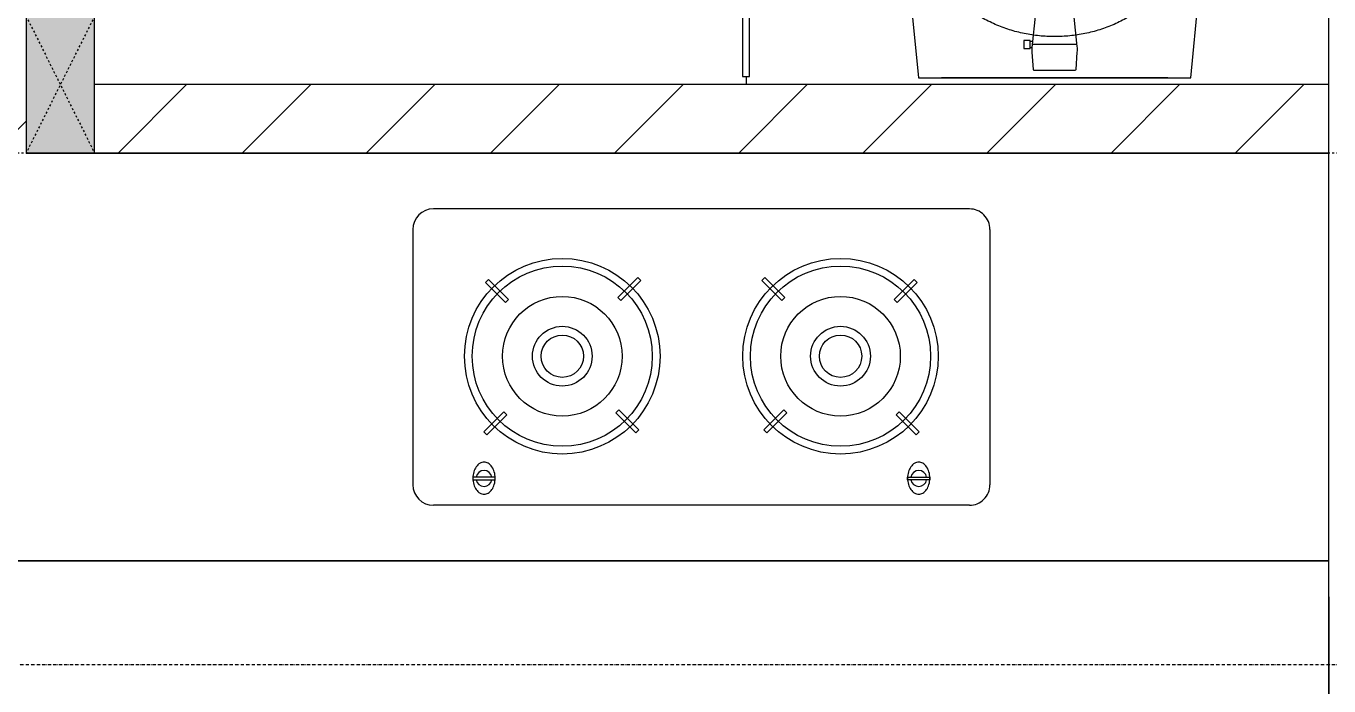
# Model space of a CAD drawing. Header units: millimetres. Extents: x 962 to 239635, y -15958 to 82755.
# Drawn here: x 101703 to 103604, y 47660 to 48622 of the extents above; entities that cross this region are included whole.
import ezdxf

# ---------------------------------------------------------------- set-up
doc = ezdxf.new("R2010")
doc.units = ezdxf.units.MM
for name, pattern in [('Dash', [6, 3, -3]), ('Dash Dot 3_16_', [7.937500000000002, 4.762500000000001, -1.5875, 0, -1.5875]), ('Grid Line', [22.225, 12.7, -3.175, 3.175, -3.175])]:
    doc.linetypes.add(name, pattern=pattern)
for name, color, linetype, lineweight in [('0-1', 7, 'Continuous', 5), ('A-ANNO-DIMS', 211, 'Continuous', 9), ('A-ANNO-DIMS-160', 211, 'Continuous', 9), ('A-FLOR-2', 9, 'Continuous', 9), ('A-GLAZ-CURT-1', 254, 'Continuous', 9), ('A-GLAZ-CURT-2', 9, 'Continuous', 9), ('A-WALL-1', 253, 'Continuous', 18), ('A-WALL-PATT-1', 10, 'Continuous', 9), ('G-ANNO-SYMB-1', 111, 'Dash Dot 3_16_', 18), ('I-FURN', 30, 'Continuous', 9), ('I-FURN-1', 254, 'Continuous', 9), ('P-SANR-FIXT-1', 254, 'Continuous', 9), ('S-COLS', 52, 'Continuous', 9), ('S-COLS-3', 254, 'Continuous', 9), ('S-COLS-4', 253, 'Continuous', 18), ('S-COLS-HDLN-1', 9, 'Dash', 9), ('S-GRID-1', 1, 'Grid Line', 9)]:
    doc.layers.add(name, color=color, linetype=linetype, lineweight=lineweight)
doc.styles.add('UTM Avo', font='UTM Avo.ttf', dxfattribs={"width": 0.9, "height": 400})
doc.dimstyles.new('1_Dim_chi_tiet_2_5', dxfattribs={"dimscale": 304.8, "dimtxt": 399.720379432148, "dimasz": 0.6299212598425197, "dimexe": 0.5249343832020997, "dimexo": 0.0625, "dimgap": 0.05249343832020997, "dimtad": 1, "dimdec": 0, "dimrnd": 5, "dimzin": 0, "dimdsep": 46, "dimtxsty": 'UTM Avo', "dimblk1": 'OBLIQUE', "dimblk2": 'OBLIQUE', "dimsah": 1, "dimcen": 0.09, "dimdle": 0.5249343832020997, "dimazin": 0, "dimtfac": 1, "dimtdec": 4, "dimtix": 1, "dimtmove": 0, "dimatfit": 3, "dimfxl": 1.049868766404199, "dimfxlon": 1, "dimtvp": 1, "dimtolj": 1, "dimtzin": 0, "dimarcsym": 2})

# ---------------------------------------------------------------- blocks, each defined once
blk = doc.blocks.new('bonruatreo - Chậu rửa-V4-TKCS_MB TẦNG 2')
at = {"layer": 'P-SANR-FIXT-1'}
for p, q in [((-218.5749299439555, 204.999999999998), (-198.4313483298566, 6.429523580209206e-13)), ((198.4313483298332, -6.429523580209206e-13), (218.5749299439334, 204.9999999999966)), ((-18.53045908591247, 182.47473659182), (-32.22482087970845, 52.92163593957823)), ((18.53045908588911, 182.4747365918202), (-18.53045908591246, 182.4747365918201)), ((33.01635406427039, 45.43347549252498), (18.5304590858891, 182.4747365918202)), ((-35.56285790134974, 54.2072742360757), (-44.66199848290103, 54.20727423607566)), ((-44.66199848290103, 54.20727423607566), (-44.66199848290097, 42.83523504517756)), ((-44.66199848290097, 42.83523504517756), (-35.56285790134967, 42.83523504517759)), ((-35.56285790134974, 52.92163593957822), (-35.56285790134974, 54.2072742360757)), ((-32.22482087970845, 52.92163593957823), (-35.56285790134974, 52.92163593957822)), ((-35.56285790135767, 44.1620718434998), (-35.56285790135771, 52.92163593957823)), ((-35.56285790134967, 42.83523504517759), (-35.56285790134967, 44.16207184349978)), ((-35.56285790134967, 44.16207184349978), (-33.12959739956479, 44.1620718434998)), ((-32.22374273429474, 52.92152457779762), (-33.12847899761833, 44.16195632361688)), ((32.69614908085113, 48.46147133097487), (-32.68440150098965, 48.46147133097445)), ((-33.01635406429197, 37.29047969823107), (-31.44085328748659, 12.24673453398066)), ((31.44085328746537, 12.24673453398106), (33.01635406427049, 37.2904796982321)), ((-198.4313483298566, 6.429523580209206e-13), (198.4313483298332, -6.429523580209206e-13)), ((165.0000000000007, -5.414335646491958e-13), (-164.9999999999993, 5.414335646491971e-13)), ((-30.16719133890252, 11.02473659182009), (30.16719133765458, 11.02473659179418))]:
    blk.add_line(p, q, dxfattribs=at)
at = {"layer": 'P-SANR-FIXT-1', "flags": 128}
blk.add_lwpolyline([(-218.5749299438419, 205.0000000000574), (-217.4003599586198, 213.72066858493), (-215.8779957737619, 222.3873912934338), (-214.0102728471725, 230.9863032180149), (-211.800179137119, 239.5036479339525), (-209.2512503220574, 247.9257995066322), (-206.3675641443929, 256.2392842901641), (-203.1537338868206, 264.4308024823461), (-199.6149009921616, 272.4872494014962), (-195.7567268381813, 280.3957364511671), (-191.585383680454, 288.1436117391319), (-187.1075447782092, 295.7184803177212), (-182.330373718474, 303.1082240130956), (-177.2615129558564, 310.3010208117293), (-171.9090715862652, 317.2853637731434), (-166.2816123741447, 324.0500794385002), (-160.3881380537198, 330.5843457057937), (-154.2380769267424, 336.8777091429114), (-147.8412677790356, 342.9201017108542), (-141.2079441406652, 348.7018568705003), (-134.3487179144435, 354.2137250469711), (-127.2745623990681, 359.4468884269582), (-119.9967947343209, 364.392975065441), (-112.5270577959629, 369.0440722788824), (-104.8773015696051, 373.3927393039368), (-97.05976403337377, 377.4320192010182), (-89.086951579673, 381.1554499839572), (-80.9716190076288, 384.5570749577952), (-72.72674911821687, 387.6314522482233), (-64.36553194442045, 390.3736635074005), (-55.90134365010035, 392.7793217822832), (-47.34772513091184, 394.844578532817), (-38.71836035181623, 396.5661297887725), (-30.02705445566576, 397.941221435367), (-21.28771167779064, 398.9676536193037), (-12.51431310236621, 399.6437842680727), (-3.720894295558492, 399.9685317168477), (5.078477148358161, 399.9413764390032), (13.86972411220258, 399.5623618771759), (22.63878247617922, 398.8320943738141), (31.37162361755272, 397.7517422011451), (40.05427685338973, 396.3230336921815), (48.67285179071119, 394.5482544757627), (57.21356054815597, 392.4302438200417), (65.6627398136378, 389.9723900902389), (74.00687270271992, 387.1786253280172), (82.23261038276137, 384.0534189610111), (90.32679342821753, 380.6017706527508), (98.27647287289392, 376.8292023042071), (106.0689309254889, 372.7417492199689), (113.6917013154371, 368.345950453019), (121.13258923622, 363.6488383436746), (128.379690854457, 358.6579272693077), (135.421412353535, 353.3812016229698), (142.2464884811999, 347.8271030400559), (148.8440005716185, 342.0045168934782), (155.203394012805, 335.9227580789997), (161.3144951318463, 329.5915561133361), (167.1675274706202, 323.0210395690503), (172.7531274259483, 316.2217198709872), (178.0623592294255, 309.2044744802137), (183.0867292427391, 301.9805294924308), (187.8181995456931, 294.5614416785785), (192.2492007951083, 286.9590799965086), (196.3726443342393, 279.1856066031691), (200.18193353301, 271.253457397726), (203.6709743413588, 263.1753221268162), (206.8341850382313, 254.9641240836218), (209.6665051613181, 246.6329994333983), (212.1634036026217, 238.1952761983588), (214.3208858572902, 229.6644529357257), (216.1355004139018, 221.0541771429173), (217.6043442763256, 212.3782234244428), (218.5749299440498, 205.0000000000574)], dxfattribs=at)
at = {"layer": 'P-SANR-FIXT-1'}
for centre, radius, start, end in [((-1.4483347854366e-11, 180.0000000000009), 220.0000000000003, 6.524978844142664, 173.475021155857), ((5.501335537962166, 41.36197759537811), 38.73227991510528, 175.8542678115019, 186.0340217552577), ((-5.501335537983916, 41.36197759537806), 38.73227991510547, 353.9659782447429, 6.034021755257775), ((-30.13924488699055, 12.3286186544518), 1.304181520121789, 183.5997308340027, 268.7721522757187), ((30.13924488696933, 12.32861865445218), 1.304181520121787, 271.2278476703738, 356.4002691659974)]:
    blk.add_arc(centre, radius, start, end, dxfattribs=at)
for points in [[(-179.9999999999903, 204.9999999999973), (-179.9999999999897, 212.4328975477261), (-178.5935235153266, 227.28090585017), (-172.3892894281074, 248.7904281362078), (-162.4977344798867, 268.8621895710423), (-149.4460969504137, 287.0049037139574), (-133.818482149371, 302.954293986053), (-116.1419351787337, 316.5914775692466), (-96.89153354315286, 327.869447752494), (-76.46926296619709, 336.8224012083201), (-55.19371792770166, 343.4772951944609), (-33.34252953140985, 347.8926303755534), (-11.15146628274142, 350.0925549352826), (11.1492021672989, 350.092264324635), (33.33017130218028, 347.894985353545), (55.17543712401582, 343.4808897480591), (76.46261936887804, 336.8293340126354), (96.8905529776789, 327.8704182312431), (116.1494485021109, 316.5842113098757), (133.8322331321153, 302.9431783044539), (149.4641820008858, 286.9847562642946), (162.5076555759456, 268.8412409857382), (172.3911025503834, 248.7850082535024), (178.5904582246991, 227.2887973871541), (180.0000000000102, 212.4335219767764), (180.0000000000099, 204.9999999999759)], [(180.0000000000099, 204.999999999994), (180.0000000000098, 197.5664780231843), (178.5904582246938, 182.7112026127938), (172.3911025503747, 161.2149917464531), (162.507655575933, 141.1587590142182), (149.4641820008706, 123.0152437356649), (133.8322331320979, 107.0568216955086), (116.1494485020922, 93.41578869009008), (96.89055297765911, 82.12958176872547), (76.46261936885772, 73.17066598733606), (55.17543712399538, 66.51911025191502), (33.33017130215998, 62.10501464643196), (11.14920216727857, 59.90773567534441), (-11.15146628276067, 59.90744506469915), (-33.34252953142821, 62.10736962443065), (-55.19371792771881, 66.52270480552524), (-76.46926296621302, 73.17759879166823), (-96.8915335431673, 82.13055224749598), (-116.1419351787465, 93.40852243074495), (-133.8184821493819, 107.0457060139402), (-149.4460969504226, 122.9950962860364), (-162.4977344798933, 141.1378104289524), (-172.3892894281117, 161.2095718637871), (-178.5935235153287, 182.719094149826), (-179.9999999999902, 197.5671024522671), (-179.9999999999903, 204.9999999999939)]]:
    blk.add_open_spline(points, degree=3, dxfattribs=at)
blk = doc.blocks.new('G1_SOF - BO TRU - 100x200-745959-TKCS_MB TẦNG 2')
at = {"layer": 'S-COLS'}
blk.add_hatch(color=256, dxfattribs=at).paths.add_polyline_path([(-50.00000000009259, 99.99999999995127), (-50.00000000010991, -100.0000000000466), (49.999999999902, -100.0000000000466), (49.99999999991933, 99.99999999995127)])
at = {"layer": 'S-COLS-4'}
for p, q in [((49.99999999999984, 100), (-50.00000000000015, 100)), ((-50.00000000000015, 100), (-50.00000000000015, -99.99999999999994)), ((49.99999999999984, -99.99999999999994), (49.99999999999984, 100)), ((-50.00000000000015, -99.99999999999994), (49.99999999999984, -99.99999999999994))]:
    blk.add_line(p, q, dxfattribs=at)
at = {"layer": 'S-COLS-HDLN-1'}
for p, q in [((49.99999999999986, 99.99999999999996), (-49.99999999999925, -100.0000000000009)), ((-50.00000000000006, 99.99999999999889), (50.00000000000053, -100.0000000000001))]:
    blk.add_line(p, q, dxfattribs=at)
blk = doc.blocks.new('System Panel - Glazed-901218-TKCS_MB TẦNG 2')
at = {"layer": 'A-GLAZ-CURT-2'}
for p, q in [((295.3426374573166, 5.000000000001029), (-295.3426374573079, 5.000000000001029)), ((-295.3426374573079, 5.000000000001029), (-295.3426374573079, -4.999999999998863)), ((295.3426374573166, -4.999999999998863), (295.3426374573166, 5.000000000001029)), ((-295.3426374573079, -4.999999999998863), (295.3426374573166, -4.999999999998863))]:
    blk.add_line(p, q, dxfattribs=at)
blk = doc.blocks.new('HE BEP A1 - HE BEP A 2-V125-TKCS_MB TẦNG 2')
at = {"layer": 'I-FURN'}
for p, q in [((3175.636531658005, 513.1817341710218), (2393.98917014246, 513.1817341710221)), ((2363.98917014246, 483.1817341710046), (2363.98917014246, 111.1817341710001)), ((3205.636531658006, 483.1817341710218), (3205.636531658006, 111.1817341710261)), ((2474.518103653653, 410.2661259983532), (2470.124195876826, 405.8722182215262)), ((2470.124195876826, 405.8722182215265), (2499.249682251036, 376.7467318473206)), ((2503.643590027863, 381.1406396241388), (2474.518103653653, 410.2661259983532)), ((2692.076992925871, 413.0233967268456), (2662.951506551662, 383.8979103526315)), ((2667.345414328479, 379.5040025758089), (2696.470900702689, 408.6294889500186)), ((2696.470900702689, 408.6294889500186), (2692.076992925871, 413.0233967268454)), ((2873.154801097781, 408.6294889500229), (2877.548708874599, 413.0233967268461)), ((2902.280287471982, 379.5040025758082), (2873.154801097781, 408.6294889500229)), ((2877.548708874599, 413.0233967268458), (2906.674195248818, 383.897910352636)), ((3065.982111772599, 381.1406396241568), (3095.107598146818, 410.2661259983703)), ((3099.501505923645, 405.8722182215433), (3070.376019549435, 376.7467318473336)), ((3095.107598146818, 410.2661259983701), (3099.501505923645, 405.872218221543)), ((2499.249682251036, 376.7467318473206), (2503.643590027863, 381.1406396241385)), ((2662.951506551662, 383.8979103526315), (2667.345414328479, 379.5040025758092)), ((2906.674195248818, 383.8979103526362), (2902.280287471982, 379.5040025758085)), ((3070.376019549435, 376.7467318473336), (3065.982111772599, 381.1406396241565)), ((2467.366925148355, 188.3133289493074), (2496.492411522565, 217.438815323522)), ((2500.886319299392, 213.0449075466989), (2471.760832925182, 183.9194211724846)), ((2496.492411522565, 217.438815323522), (2500.886319299392, 213.0449075466992)), ((2660.194235823191, 215.8021782751875), (2664.588143600009, 220.1960860520098)), ((2689.319722197401, 186.6766919009775), (2660.194235823191, 215.8021782751875)), ((2664.588143600009, 220.1960860520101), (2693.713629974219, 191.0705996778042)), ((2905.03755820047, 220.1960860520147), (2875.91207182626, 191.0705996778047)), ((2880.305979603078, 186.676691900978), (2909.431465977298, 215.8021782751923)), ((2909.431465977298, 215.8021782751919), (2905.03755820047, 220.196086052015)), ((3073.133290277915, 217.438815323535), (3068.739382501087, 213.0449075467075)), ((3068.739382501087, 213.0449075467078), (3097.864868875296, 183.9194211725024)), ((3102.258776652124, 188.3133289493253), (3073.133290277915, 217.438815323535)), ((2693.713629974219, 191.0705996778042), (2689.319722197401, 186.6766919009772)), ((2875.91207182626, 191.0705996778047), (2880.305979603078, 186.6766919009777)), ((2471.760832925182, 183.9194211724845), (2467.366925148355, 188.3133289493077)), ((3097.864868875296, 183.9194211725024), (3102.258776652124, 188.3133289493256)), ((2451.629618764291, 122.2780774562878), (2451.629618764291, 118.3180774562887)), ((2484.101618764271, 122.2780774562878), (2451.629618764291, 122.2780774562878)), ((2451.629618764291, 118.3180774562887), (2484.101618764271, 118.3180774562887)), ((2484.101618764271, 118.3180774562887), (2484.101618764271, 122.2780774562878)), ((3085.524083036209, 118.3180774562972), (3085.524083036209, 122.2780774563051)), ((3085.524083036209, 122.2780774563051), (3117.996083036188, 122.2780774563051)), ((3117.996083036188, 118.3180774562972), (3085.524083036209, 118.3180774562972)), ((3117.996083036188, 122.2780774563051), (3117.996083036188, 118.3180774562972)), ((3175.636531658005, 81.18173417102606), (2393.989170142486, 81.18173417102624)), ((3700, 1.613725819638034e-12), (662.3743686746457, 1.613725819638034e-12))]:
    blk.add_line(p, q, dxfattribs=at)
for centre, radius in [((2581.918912925523, 298.471408949661), 142.5600000000001), ((2987.706788874953, 298.4714089496696), 142.5600000000001), ((2581.918912925523, 298.471408949661), 131.3286298275367), ((2987.706788874953, 298.4714089496696), 131.3286298275367), ((2581.918912925523, 298.471408949661), 87.2107087773075), ((2987.706788874953, 298.4714089496696), 87.21070877730756), ((2581.918912925523, 298.471408949661), 43.56000000000001), ((2987.706788874953, 298.4714089496696), 43.56000000000009), ((2581.918912925523, 298.471408949661), 30.88799999999999), ((2987.706788874953, 298.4714089496696), 30.88800000000004)]:
    blk.add_circle(centre, radius, dxfattribs=at)
for centre, radius, start, end in [((2393.98917014246, 483.1817341710046), 29.99999999999955, 90, 180), ((3175.636531658005, 483.1817341710218), 30.00000000000007, 359.9999999999996, 90.00000000000006), ((2476.640194907859, 123.1392993502219), 24.66565803252863, 145.2039737217574, 163.9418891867893), ((2471.263832474278, 126.8754156176225), 18.11861001218001, 120.7976232659139, 145.2039737217565), ((2467.865618764296, 132.5765098326769), 11.48156762361255, 90.00000000007489, 120.7976232659136), ((2467.86561876427, 132.576509832661), 11.481567623629, 59.20237673399845, 89.9999999999462), ((2464.467405054298, 126.8754156176449), 18.11861001215802, 34.79602627870084, 59.20237673399772), ((2459.091042620657, 123.1392993501392), 24.66565803261593, 16.05811081210305, 34.79602627870104), ((3110.534659179812, 123.1392993501764), 24.66565803259245, 145.2039737215146, 163.9418891875625), ((3105.158296746195, 126.8754156176354), 18.11861001217956, 120.7976232659813, 145.2039737215153), ((3101.760083036205, 132.5765098326876), 11.48156762361083, 90.00000000003467, 120.7976232659798), ((3101.760083036196, 132.5765098326718), 11.4815676236263, 59.20237673386108, 89.9999999999864), ((3098.361869326206, 126.8754156176556), 18.11861001216443, 34.79602627862786, 59.20237673385981), ((3092.985506892637, 123.1392993502105), 24.66565803252867, 16.05811081281419, 34.79602627862854), ((2485.13517011995, 120.6940774563483), 33.50555135565901, 163.9418891867893, 180), ((2485.135170120126, 120.6940774562917), 33.50555135583532, 180, 196.0581108132105), ((2467.77990574283, 120.2788537456767), 11.61634037983723, 189.7177457649595, 350.2822542350397), ((2467.77990574283, 120.2788537456767), 11.61634037983761, 9.910198013874208, 170.0898019861262), ((2450.59606740838, 120.6940774563896), 33.50555135589127, 0, 16.05811081210307), ((2450.596067408159, 120.6940774562397), 33.50555135611194, 343.9418891881772, 0), ((3119.029634392088, 120.6940774563737), 33.50555135587985, 163.9418891875627, 180), ((3119.029634392325, 120.694077456288), 33.50555135611603, 180, 196.058110812023), ((3101.845796057654, 120.278853745694), 11.61634037983734, 189.7177457650037, 350.2822542349959), ((3101.845796057654, 120.278853745694), 11.61634037983769, 9.910198013874044, 170.089801986126), ((3084.490531680533, 120.6940774563966), 33.50555135565446, 0, 16.05811081281418), ((3084.490531680352, 120.694077456309), 33.50555135583532, 343.9418891867887, 0), ((2393.989170142486, 111.1817341710001), 30.00000000000017, 179.9999999999998, 269.9999999999991), ((2476.640194907895, 118.2488555623776), 24.66565803255926, 196.0581108132105, 214.7960262780746), ((2471.263832474278, 114.5127392949756), 18.11861001217956, 214.7960262780747, 239.2023767340184), ((2467.865618764288, 108.8116450799234), 11.4815676236108, 239.2023767340183, 269.9999999999638), ((2467.865618764287, 108.8116450799052), 11.48156762359217, 269.9999999999679, 300.7976232660786), ((2464.467405054238, 114.5127392950353), 18.11861001225915, 300.7976232660775, 325.203973721935), ((2459.091042620507, 118.2488555625148), 24.6656580327765, 325.2039737219344, 343.941889188177), ((3110.534659179981, 118.2488555625321), 24.66565803277623, 196.058110812023, 214.7960262780646), ((3105.15829674625, 114.5127392950526), 18.11861001225915, 214.7960262780644, 239.2023767339521), ((3101.760083036196, 108.8116450799066), 11.4815676235762, 239.202376733952, 270.000000000011), ((3101.760083036196, 108.8116450799566), 11.48156762362623, 270.0000000000132, 300.7976232661412), ((3098.361869326206, 114.5127392949727), 18.11861001216515, 300.7976232661405, 325.2039737218062), ((3092.985506892583, 118.2488555623949), 24.66565803255987, 325.2039737218064, 343.9418891867887), ((3175.636531658005, 111.1817341710261), 30.00000000000001, 269.9999999999996, 6.361109362927034e-15)]:
    blk.add_arc(centre, radius, start, end, dxfattribs=at)
at = {"layer": 'I-FURN-1'}
blk.add_line((0, 0), (3700, 0), dxfattribs=at)
blk = doc.blocks.new('NCV_TKTC_TANG 2_rvt-1-TKCS_MB TẦNG 2')
at = {"layer": 'A-WALL-PATT-1'}
h = blk.add_hatch(dxfattribs=at)
h.set_pattern_fill('FP_1', color=256, style=0, pattern_type=2)
h.set_pattern_definition([(45, (0, 0), (-90.50966799187809, 90.50966799187809), [])])
h.paths.add_polyline_path([(41852.56428701602, 48436.93603804543), (41852.56428701603, 48536.93603804544), (40052.56428701594, 48536.93603804546), (40052.56428701596, 48436.93603804545), (41605.52886478735, 48436.93603804544)])
h.paths.add_polyline_path([(39952.56428701595, 48436.93603804545), (39952.56428701594, 48536.93603804546), (38152.56428701595, 48536.93603804548), (38152.56428701596, 48436.93603804548), (39187.40677786348, 48436.93603804547)])
at = {"layer": 'A-FLOR-2'}
for p, q in [((41852.56428701596, 48536.93603804537), (41852.56428701597, 50436.93603804538)), ((41002.56428701596, 48548.91617309664), (41002.56428701596, 48536.93603804537)), ((40052.56428701591, 48436.93603804537), (39952.56428701591, 48436.93603804538)), ((41852.56428701596, 48436.93603804537), (40052.56428701591, 48436.93603804537)), ((41852.56428701596, 47842.57256970352), (41852.56428701596, 48436.93603804537)), ((41852.56428701596, 45436.93603804537), (41852.56428701596, 47842.57256970352))]:
    blk.add_line(p, q, dxfattribs=at)
at = {"layer": 'A-WALL-1'}
for p, q in [((41852.56428701598, 48536.93603804539), (40052.5642870159, 48536.93603804542)), ((41852.56428701598, 48436.93603804539), (41852.56428701598, 48536.93603804539)), ((40052.56428701591, 48436.93603804541), (41852.56428701598, 48436.93603804539))]:
    blk.add_line(p, q, dxfattribs=at)
at = {"layer": 'A-GLAZ-CURT-1', "rotation": 90.00000000000081}
blk.add_blockref('System Panel - Glazed-901218-TKCS_MB TẦNG 2', (41002.56428701599, 48844.25881055395), dxfattribs=at)
at = {"layer": 'I-FURN-1'}
blk.add_blockref('HE BEP A1 - HE BEP A 2-V125-TKCS_MB TẦNG 2', (38152.6356179939, 47842.57256970305), dxfattribs=at)
at = {"layer": 'P-SANR-FIXT-1'}
blk.add_blockref('bonruatreo - Chậu rửa-V4-TKCS_MB TẦNG 2', (41452.56428701591, 48546.93603804542), dxfattribs=at)
at = {"layer": 'S-COLS-3'}
blk.add_blockref('G1_SOF - BO TRU - 100x200-745959-TKCS_MB TẦNG 2', (40002.56428701591, 48536.9360380454), dxfattribs=at)
blk = doc.blocks.new('DIMBLOCK254-TKCS_MB TẦNG 2')
at = {"layer": 'A-ANNO-DIMS-160'}
for p, q in [((96803.46163964903, 47790.3107967388), (96803.46163964903, 47310.31079673879)), ((96803.46163964903, 47470.31079673879), (96803.46163964903, 47790.31079673878)), ((103603.5329706281, 47790.3107967388), (103603.5329706281, 47310.31079673879)), ((103603.5329706281, 47470.31079673879), (103603.5329706281, 47790.31079673878)), ((96643.46163964903, 47470.31079673879), (103763.5329706281, 47470.31079673879))]:
    blk.add_line(p, q, dxfattribs=at)
at = {"layer": 'A-ANNO-DIMS-160', "lineweight": 25}
for p, q in [((96803.46163964903, 47470.31079673879), (96899.46163964903, 47566.3107967388)), ((103603.5329706281, 47470.31079673879), (103699.5329706281, 47566.3107967388)), ((96803.46163964903, 47470.31079673879), (96707.46163964903, 47374.31079673878)), ((103603.5329706281, 47470.31079673879), (103507.5329706281, 47374.31079673878))]:
    blk.add_line(p, q, dxfattribs=at)
at = {"layer": 'A-ANNO-DIMS-160', "color": 0, "insert": (99655.73234073154, 47989.9420062212), "char_height": 400, "width": 1314.635914576842, "attachment_point": 1, "line_spacing_factor": 1.110334387311522, "style": 'UTM Avo'}
blk.add_mtext('6800', dxfattribs=at)
blk = doc.blocks.new('_Oblique')
at = {"color": 0, "linetype": 'ByBlock', "lineweight": -2}
blk.add_line((-0.5, -0.5), (0.5, 0.5), dxfattribs=at)

msp = doc.modelspace()

# ---------------------------------------------------------------- linework, layer by layer
at = {"layer": 'G-ANNO-SYMB-1'}
msp.add_line((90498.70531645301, 47691.54311901664), (196677.7446100614, 47691.5431190163), dxfattribs=at)
at = {"layer": 'S-GRID-1'}
msp.add_line((189415.5874077457, 48436.93603804509), (96253.41918688841, 48436.93603804539), dxfattribs=at)

# ---------------------------------------------------------------- block references
at = {"layer": '0-1'}
msp.add_blockref('NCV_TKTC_TANG 2_rvt-1-TKCS_MB TẦNG 2', (61750.89735263406, 0), dxfattribs=at)

# ---------------------------------------------------------------- dimensions: what is measured, and where the dimension line sits
at = {"layer": 'A-ANNO-DIMS'}
dim = msp.add_linear_dim(base=(103603.5329706281, 47470.31079673879), p1=(96803.46163964903, 47790.31079673878), p2=(103603.5329706281, 47790.31079673878), dimstyle='1_Dim_chi_tiet_2_5', override={"dimpost": '<>', "dimfxl": 6800.07133097903}, dxfattribs=at)
dim.commit()
dim.dimension.update_dxf_attribs({"geometry": 'DIMBLOCK254-TKCS_MB TẦNG 2', "text_midpoint": (100203.4973051385, 47693.30288965367)})

doc.saveas('drawing.dxf')
